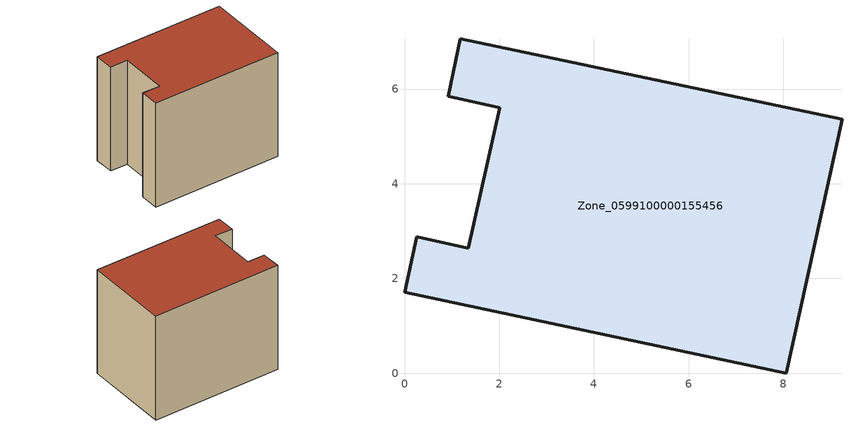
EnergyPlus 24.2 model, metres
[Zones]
Zone_0599100000155456
 floor ground (C_G): 9.24,5.36 8.06,0 0,1.71 0.26,2.88 1.35,2.64 2.01,5.61 0.92,5.85 1.18,7.06 z0
 wall outside (C_F): 8.06,0 9.24,5.36 1.18,7.06 0.92,5.85 2.01,5.61 1.35,2.64 0.26,2.88 0,1.71 8.06,0 z0:6.92
 roof outside (C_R): 0,1.71 8.06,0 9.24,5.36 1.18,7.06 0.92,5.85 2.01,5.61 1.35,2.64 0.26,2.88 z6.92
[BUILDING]
Pand.0599100000155456: North Axis=0; Terrain=City; Loads Convergence Tolerance Value=0.04; Temperature Convergence Tolerance Value=0.4; Solar Distribution=FullExterior; Maximum Number of Warmup Days=25; Minimum Number of Warmup Days=1
[Site:Location]
Rotterdam.The.Hague.AP_ZH_NLD Design_Conditions: Latitude=51.96; Longitude=4.45; Time Zone=1; Elevation=-4.5
[SITE:GROUNDTEMPERATURE:BUILDINGSURFACE]
18, 18, 18, 18, 18, 18, 18, 18, 18, 18, 18, 18
[MATERIAL] Thermal Absorptance=0.9; Solar Absorptance=0.7; Visible Absorptance=0.7
Name | Roughness | Thickness | Conductivity | Density | Specific Heat
G.TI.1946 | MediumSmooth | 0.15 | 1 | 540 | 1210
F.TI.1946 | Rough | 0.3 | 0.857143 | 1920 | 840
R.TI.1946 | MediumRough | 0.2 | 0.1 | 1500 | 1000
[CONSTRUCTION]
C_G: G.TI.1946
C_F: F.TI.1946
C_R: R.TI.1946
[ZONE]
Zone_0599100000155456: Type=1; Multiplier=1; Ceiling Height=Autocalculate; Volume=Autocalculate; Floor Area=autocalculate; Part of Total Floor Area=Yes
[ZONEINFILTRATION:DESIGNFLOWRATE]
Infil_Zone_0599100000155456: Zone or ZoneList or Space or SpaceList=Zone_0599100000155456; Schedule=AlwaysOn; Design Flow Rate Calculation Method=Flow/Area; Flow Rate per Floor Area=0.003; Constant Term Coefficient=1; Temperature Term Coefficient=0; Velocity Term Coefficient=0; Velocity Squared Term Coefficient=0
[HVACTEMPLATE:ZONE:IDEALLOADSAIRSYSTEM]
Zone_0599100000155456: Maximum Heating Supply Air Temperature=50; Minimum Cooling Supply Air Temperature=13; Maximum Heating Supply Air Humidity Ratio=0.0156; Minimum Cooling Supply Air Humidity Ratio=0.0077; Heating Limit=NoLimit; Cooling Limit=NoLimit; Dehumidification Control Type=ConstantSensibleHeatRatio; Cooling Sensible Heat Ratio=0.7; Dehumidification Setpoint=60; Humidification Control Type=None; Humidification Setpoint=30; Outdoor Air Method=None; Outdoor Air Flow Rate per Person=0.00944; Outdoor Air Flow Rate per Zone Floor Area=0; Outdoor Air Flow Rate per Zone=0; Demand Controlled Ventilation Type=None; Outdoor Air Economizer Type=NoEconomizer; Heat Recovery Type=None; Sensible Heat Recovery Effectiveness=0.7; Latent Heat Recovery Effectiveness=0.65
[ZONECONTROL:THERMOSTAT]
ThermostatControl_Zone_0599100000155456: Zone or ZoneList=Zone_0599100000155456; Control Type Schedule=DualSetpointControlType; Control 1=Thermostat_Zone_0599100000155456; Temperature Difference Between Cutout And Setpoint=0
[THERMOSTATSETPOINT:DUALSETPOINT]
Thermostat_Zone_0599100000155456: Heating Setpoint Temperature Schedule=HeatingSetpoint_Zone_0599100000155456; Cooling Setpoint Temperature Schedule=CoolingSetpoint_Zone_0599100000155456
[SCHEDULE:COMPACT]
HeatingSetpoint_Zone_0599100000155456: Through: 12/31, For: AllDays, Until: 24:00, 21
CoolingSetpoint_Zone_0599100000155456: Through: 12/31, For: AllDays, Until: 24:00, 24
DualSetpointControlType: Through: 12/31, For: AllDays, Until: 24:00, 4
AlwaysOn: Through: 12/31, For: AllDays, Until: 24:00, 1
